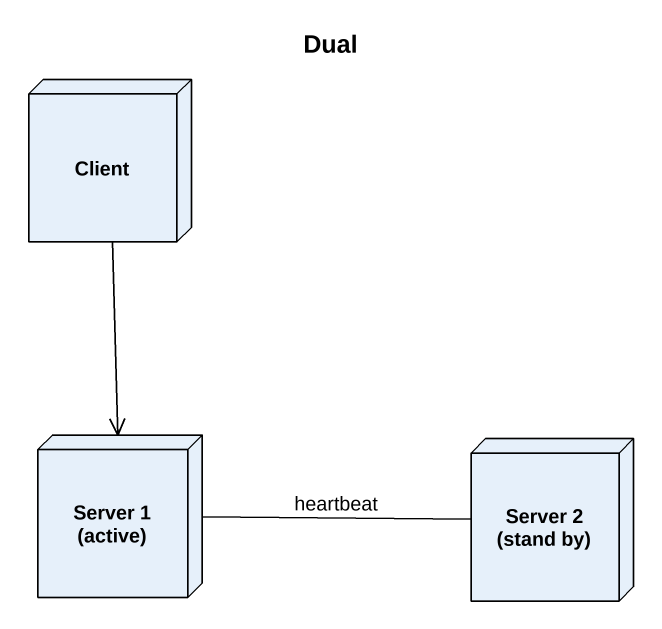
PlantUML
@startuml
title Dual
node Client
node "Server 1 (active)" as Server_1_active
node "Server 2 (stand by)" as Server_2_stand_by
Client --> Server_1_active
Server_1_active -right- Server_2_stand_by : heartbeat
@enduml
